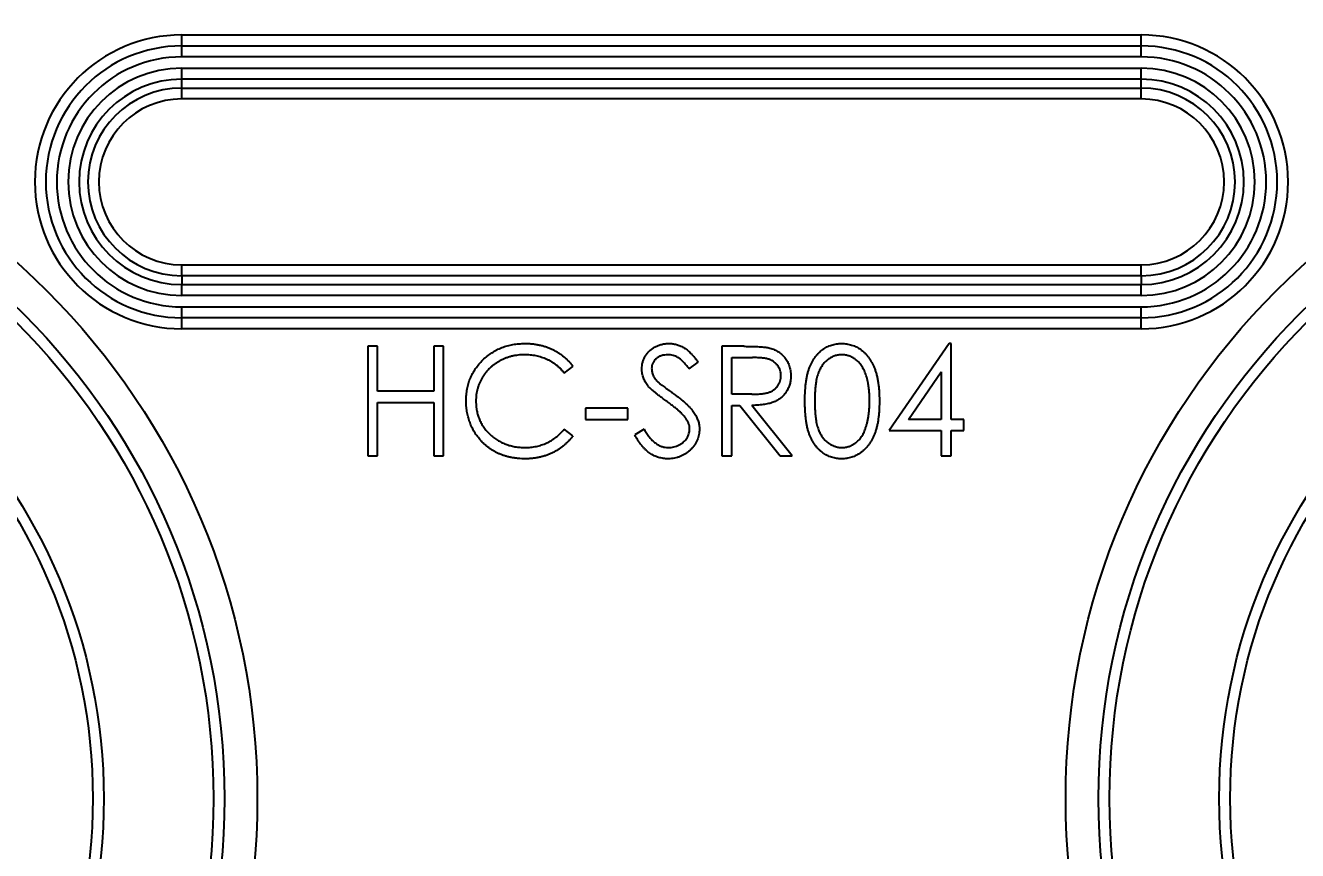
# Model space of a CAD drawing. Header units: millimetres. Extents: x 0 to 1189, y 0 to 841.
# Drawn here: x 247.9 to 321.5, y 434.6 to 482.4 of the extents above; entities that cross this region are included whole.
import ezdxf

# ---------------------------------------------------------------- set-up
doc = ezdxf.new("R2010")
doc.units = ezdxf.units.MM
doc.header["$PDSIZE"] = -1
doc.layers.add('文字层', color=3, linetype='Continuous', lineweight=25)
doc.dimstyles.new('ISO-25', dxfattribs={"dimtxt": 2.5, "dimasz": 2.5, "dimexe": 1.25, "dimexo": 0.625, "dimtad": 1, "dimtxsty": 'Standard', "dimcen": 2.5, "dimadec": 0, "dimazin": 0, "dimtfac": 1, "dimtmove": 0, "dimatfit": 3, "dimfxl": 1, "dimarcsym": 0})

# ---------------------------------------------------------------- blocks, each defined once
blk = doc.blocks.new('*D194')
at = {"layer": 'Defpoints', "color": 0, "transparency": 16777216}
for p in [(389.857, 505.164), (179.513, 479.692), (389.857, 479.692)]:
    blk.add_point(p, dxfattribs=at)
at = {"layer": '文字层', "color": 0, "lineweight": -2, "transparency": 16777216}
for p, q in [((179.513, 479.692), (179.513, 507.164)), ((389.857, 479.692), (389.857, 507.164)), ((183.593, 505.164), (385.777, 505.164))]:
    blk.add_line(p, q, dxfattribs=at)
at = {"layer": '文字层', "color": 0, "transparency": 16777216}
for points in [[(183.593, 505.844), (183.593, 504.484), (179.513, 505.164)], [(385.777, 505.844), (385.777, 504.484), (389.857, 505.164)]]:
    blk.add_solid(points, dxfattribs=at)
at = {"layer": '文字层', "color": 0, "transparency": 16777216, "insert": (284.685, 508.729), "char_height": 3.5, "attachment_point": 5}
blk.add_mtext('42,07', dxfattribs=at)

msp = doc.modelspace()

# ---------------------------------------------------------------- linework, layer by layer
at = {"color": 7, "linetype": 'Continuous', "lineweight": 25}
for p, q in [((256.904, 481.247), (256.904, 481.882)), ((256.904, 481.882), (312.466, 481.882)), ((312.466, 481.247), (312.466, 481.882)), ((256.904, 480.612), (256.904, 481.247)), ((256.904, 481.247), (312.466, 481.247)), ((312.466, 480.612), (312.466, 481.247)), ((312.466, 480.612), (256.904, 480.612)), ((256.904, 479.321), (256.904, 479.955)), ((256.904, 479.955), (312.466, 479.955)), ((312.466, 479.321), (312.466, 479.955)), ((312.466, 479.321), (256.904, 479.321)), ((256.904, 478.809), (256.904, 479.321)), ((312.466, 478.809), (312.466, 479.321)), ((256.904, 478.175), (256.904, 478.809)), ((256.904, 478.809), (312.466, 478.809)), ((312.466, 478.175), (256.904, 478.175)), ((312.466, 478.175), (312.466, 478.809)), ((256.904, 467.937), (256.904, 468.572)), ((256.904, 468.572), (312.466, 468.572)), ((312.466, 467.937), (312.466, 468.572)), ((312.466, 467.937), (256.904, 467.937)), ((256.904, 467.937), (256.904, 467.426)), ((312.466, 467.937), (312.466, 467.426)), ((256.904, 467.426), (312.466, 467.426)), ((256.904, 466.791), (256.904, 467.426)), ((312.466, 466.791), (312.466, 467.426)), ((312.466, 466.791), (256.904, 466.791)), ((256.904, 465.499), (256.904, 466.134)), ((256.904, 466.134), (312.466, 466.134)), ((312.466, 465.499), (312.466, 466.134)), ((312.466, 465.499), (256.904, 465.499)), ((256.904, 464.864), (256.904, 465.499)), ((312.466, 464.864), (256.904, 464.864)), ((312.466, 464.864), (312.466, 465.499)), ((268.24, 463.848), (267.67, 463.848)), ((267.67, 463.848), (267.67, 457.498)), ((268.24, 461.243), (268.24, 463.848)), ((272.066, 463.848), (271.497, 463.848)), ((271.497, 463.848), (271.497, 461.243)), ((272.066, 457.498), (272.066, 463.848)), ((289.456, 463.848), (288.186, 463.848)), ((288.186, 463.848), (288.186, 457.498)), ((301.34, 464.011), (297.873, 458.964)), ((301.456, 464.011), (301.34, 464.011)), ((301.456, 459.615), (301.456, 464.011)), ((279.058, 462.301), (279.556, 462.683)), ((286.287, 462.546), (286.802, 462.936)), ((288.756, 463.197), (289.946, 463.197)), ((288.756, 461.08), (288.756, 463.197)), ((298.993, 459.615), (300.886, 462.373)), ((300.886, 462.373), (300.886, 459.615)), ((271.497, 461.243), (268.24, 461.243)), ((268.24, 457.498), (268.24, 460.592)), ((268.24, 460.592), (271.497, 460.592)), ((271.497, 460.592), (271.497, 457.498)), ((289.918, 461.071), (288.756, 461.08)), ((288.756, 457.498), (288.756, 460.429)), ((288.756, 460.429), (289.219, 460.429)), ((289.219, 460.429), (291.551, 457.498)), ((292.256, 457.498), (289.923, 460.429)), ((282.731, 460.266), (280.289, 460.266)), ((280.289, 460.266), (280.289, 459.615)), ((282.731, 459.615), (282.731, 460.266)), ((279.556, 458.667), (279.058, 459.045)), ((280.289, 459.615), (282.731, 459.615)), ((283.675, 459.045), (283.138, 458.723)), ((297.873, 458.964), (300.886, 458.964)), ((300.886, 459.615), (298.993, 459.615)), ((300.886, 458.964), (300.886, 457.498)), ((302.188, 459.615), (301.456, 459.615)), ((301.456, 457.498), (301.456, 458.964)), ((301.456, 458.964), (302.188, 458.964)), ((302.188, 458.964), (302.188, 459.615)), ((267.67, 457.498), (268.24, 457.498)), ((271.497, 457.498), (272.066, 457.498)), ((288.186, 457.498), (288.756, 457.498)), ((291.551, 457.498), (292.256, 457.498)), ((300.886, 457.498), (301.456, 457.498))]:
    msp.add_line(p, q, dxfattribs=at)
for centre, radius in [((219.685, 437.655), 41.593), ((349.685, 437.655), 41.593), ((219.685, 437.655), 39.688), ((219.685, 437.655), 39.053), ((349.685, 437.655), 39.688), ((349.685, 437.655), 39.053), ((219.685, 437.655), 32.703), ((349.685, 437.655), 32.703), ((219.685, 437.655), 32.068), ((349.685, 437.655), 32.068)]:
    msp.add_circle(centre, radius, dxfattribs=at)
for centre, radius, start, end in [((256.904, 473.373), 8.509, 90, 270), ((312.466, 473.373), 8.509, 270, 90), ((256.904, 473.373), 7.874, 90, 270), ((312.466, 473.373), 7.874, 270, 90), ((256.904, 473.373), 7.239, 90, 270), ((312.466, 473.373), 7.239, 270, 90), ((256.904, 473.373), 6.582, 90, 270), ((312.466, 473.373), 6.582, 270, 90), ((256.904, 473.373), 5.948, 90, 270), ((312.466, 473.373), 5.948, 270, 90), ((256.904, 473.373), 5.436, 90, 270), ((256.904, 473.373), 4.801, 90, 270), ((312.466, 473.373), 5.436, 270, 90), ((312.466, 473.373), 4.801, 270, 90)]:
    msp.add_arc(centre, radius, start, end, dxfattribs=at)
for points, knots in [([(273.369, 460.71), (273.372, 460.824), (273.377, 461.049), (273.425, 461.379), (273.5, 461.695), (273.608, 461.996), (273.745, 462.285), (273.914, 462.559), (274.113, 462.819), (274.34, 463.062), (274.59, 463.285), (274.857, 463.48), (275.141, 463.643), (275.44, 463.779), (275.755, 463.884), (276.085, 463.957), (276.43, 464.002), (276.666, 464.008), (276.786, 464.011)], [0, 0, 0, 0, 0.064558, 0.127014, 0.187955, 0.248014, 0.307748, 0.368235, 0.42947, 0.492743, 0.556258, 0.618217, 0.679655, 0.741246, 0.803415, 0.866815, 0.932328, 1, 1, 1, 1]), ([(276.786, 464.011), (276.859, 464.01), (277.003, 464.008), (277.217, 463.992), (277.425, 463.963), (277.627, 463.925), (277.825, 463.878), (278.017, 463.816), (278.204, 463.745), (278.385, 463.663), (278.559, 463.572), (278.726, 463.471), (278.885, 463.362), (279.036, 463.244), (279.178, 463.117), (279.314, 462.982), (279.44, 462.837), (279.517, 462.734), (279.556, 462.683)], [0, 0, 0, 0, 0.068548, 0.135683, 0.201215, 0.265682, 0.329267, 0.392395, 0.45507, 0.517127, 0.57879, 0.63974, 0.700192, 0.759806, 0.819628, 0.879355, 0.939512, 1, 1, 1, 1]), ([(283.545, 462.529), (283.548, 462.596), (283.552, 462.729), (283.592, 462.923), (283.655, 463.109), (283.742, 463.284), (283.855, 463.443), (283.986, 463.589), (284.141, 463.712), (284.312, 463.82), (284.499, 463.904), (284.695, 463.967), (284.9, 464.003), (285.039, 464.008), (285.11, 464.011)], [0, 0, 0, 0, 0.083785, 0.16578, 0.24628, 0.327461, 0.408797, 0.489715, 0.571376, 0.655523, 0.741019, 0.826547, 0.911989, 1, 1, 1, 1]), ([(285.11, 464.011), (285.185, 464.008), (285.334, 464.003), (285.552, 463.959), (285.763, 463.885), (285.933, 463.801), (286.065, 463.717), (286.167, 463.641), (286.269, 463.553), (286.374, 463.454), (286.479, 463.342), (286.586, 463.218), (286.695, 463.082), (286.766, 462.986), (286.802, 462.936)], [0, 0, 0, 0, 0.107233, 0.213252, 0.31883, 0.426794, 0.483646, 0.543604, 0.608308, 0.677127, 0.750686, 0.828713, 0.91219, 1, 1, 1, 1]), ([(289.456, 463.848), (289.541, 463.848), (289.704, 463.847), (289.937, 463.844), (290.149, 463.836), (290.34, 463.828), (290.509, 463.815), (290.657, 463.802), (290.784, 463.785), (290.86, 463.769), (290.895, 463.762)], [0, 0, 0, 0, 0.176258, 0.338434, 0.484822, 0.617158, 0.734698, 0.837385, 0.926372, 1, 1, 1, 1]), ([(290.895, 463.762), (290.942, 463.75), (291.033, 463.728), (291.166, 463.68), (291.292, 463.624), (291.411, 463.559), (291.523, 463.483), (291.629, 463.399), (291.729, 463.306), (291.82, 463.203), (291.905, 463.094), (291.977, 462.977), (292.038, 462.854), (292.088, 462.725), (292.127, 462.59), (292.155, 462.449), (292.172, 462.301), (292.174, 462.201), (292.175, 462.15)], [0, 0, 0, 0, 0.064217, 0.127064, 0.188745, 0.249132, 0.309453, 0.369827, 0.43065, 0.492352, 0.554072, 0.61569, 0.676798, 0.738439, 0.801317, 0.865185, 0.931641, 1, 1, 1, 1]), ([(292.989, 460.671), (292.989, 460.772), (292.991, 460.97), (293.003, 461.258), (293.025, 461.529), (293.054, 461.781), (293.09, 462.016), (293.137, 462.232), (293.191, 462.431), (293.254, 462.613), (293.325, 462.781), (293.402, 462.938), (293.488, 463.083), (293.579, 463.22), (293.678, 463.345), (293.781, 463.46), (293.895, 463.563), (294.013, 463.657), (294.139, 463.74), (294.267, 463.813), (294.399, 463.875), (294.535, 463.923), (294.674, 463.964), (294.817, 463.991), (294.963, 464.009), (295.062, 464.01), (295.112, 464.011)], [0, 0, 0, 0, 0.068595, 0.133246, 0.194313, 0.251279, 0.304513, 0.354235, 0.400481, 0.443411, 0.484015, 0.523252, 0.561042, 0.5979, 0.633518, 0.668314, 0.702496, 0.736685, 0.770293, 0.803437, 0.835913, 0.86846, 0.900847, 0.933467, 0.966258, 1, 1, 1, 1]), ([(295.112, 464.011), (295.162, 464.01), (295.263, 464.008), (295.411, 463.992), (295.556, 463.963), (295.697, 463.924), (295.835, 463.874), (295.97, 463.812), (296.101, 463.741), (296.226, 463.656), (296.348, 463.562), (296.463, 463.455), (296.572, 463.337), (296.675, 463.209), (296.769, 463.069), (296.859, 462.919), (296.939, 462.756), (297.017, 462.583), (297.084, 462.396), (297.144, 462.195), (297.193, 461.978), (297.234, 461.746), (297.265, 461.499), (297.288, 461.236), (297.3, 460.958), (297.302, 460.768), (297.304, 460.671)], [0, 0, 0, 0, 0.033788, 0.067194, 0.099862, 0.132567, 0.165151, 0.197913, 0.231319, 0.265083, 0.299255, 0.334399, 0.369943, 0.406284, 0.444064, 0.482998, 0.523354, 0.565537, 0.609613, 0.656391, 0.705885, 0.758325, 0.813832, 0.872795, 0.934722, 1, 1, 1, 1]), ([(276.75, 463.36), (276.686, 463.359), (276.56, 463.358), (276.372, 463.338), (276.187, 463.311), (276.006, 463.271), (275.829, 463.22), (275.655, 463.16), (275.486, 463.085), (275.319, 463.002), (275.16, 462.908), (275.01, 462.806), (274.868, 462.696), (274.735, 462.579), (274.612, 462.455), (274.498, 462.322), (274.394, 462.18), (274.298, 462.033), (274.213, 461.879), (274.141, 461.72), (274.078, 461.556), (274.027, 461.387), (273.988, 461.214), (273.96, 461.036), (273.941, 460.853), (273.94, 460.729), (273.939, 460.667)], [0, 0, 0, 0, 0.043955, 0.087502, 0.130463, 0.172752, 0.215403, 0.25765, 0.300153, 0.343121, 0.385925, 0.427686, 0.468818, 0.509492, 0.549883, 0.58998, 0.630405, 0.670869, 0.711384, 0.751627, 0.791776, 0.832459, 0.873319, 0.914543, 0.956924, 1, 1, 1, 1]), ([(279.058, 462.301), (279.022, 462.344), (278.951, 462.428), (278.838, 462.546), (278.719, 462.657), (278.596, 462.761), (278.466, 462.854), (278.332, 462.942), (278.192, 463.02), (277.998, 463.116), (277.745, 463.215), (277.426, 463.298), (277.093, 463.351), (276.866, 463.357), (276.75, 463.36)], [0, 0, 0, 0, 0.063163, 0.125475, 0.187121, 0.248294, 0.309295, 0.36985, 0.430973, 0.492456, 0.616148, 0.740844, 0.868183, 1, 1, 1, 1]), ([(285.046, 463.36), (284.981, 463.358), (284.854, 463.353), (284.675, 463.307), (284.513, 463.234), (284.374, 463.132), (284.258, 463.011), (284.175, 462.872), (284.124, 462.718), (284.118, 462.611), (284.115, 462.556)], [0, 0, 0, 0, 0.143073, 0.275903, 0.402371, 0.528414, 0.650356, 0.765895, 0.880774, 1, 1, 1, 1]), ([(286.287, 462.546), (286.255, 462.586), (286.196, 462.663), (286.105, 462.771), (286.019, 462.87), (285.934, 462.956), (285.856, 463.033), (285.779, 463.099), (285.706, 463.155), (285.614, 463.215), (285.499, 463.274), (285.354, 463.324), (285.202, 463.354), (285.099, 463.358), (285.046, 463.36)], [0, 0, 0, 0, 0.098469, 0.189629, 0.274184, 0.352183, 0.423199, 0.488551, 0.548473, 0.60144, 0.701198, 0.799592, 0.898545, 1, 1, 1, 1]), ([(291.605, 462.151), (291.603, 462.202), (291.598, 462.304), (291.563, 462.452), (291.503, 462.592), (291.423, 462.723), (291.325, 462.841), (291.21, 462.943), (291.082, 463.027), (290.961, 463.081), (290.854, 463.113), (290.761, 463.137), (290.655, 463.155), (290.537, 463.17), (290.407, 463.183), (290.264, 463.191), (290.109, 463.197), (290.002, 463.197), (289.946, 463.197)], [0, 0, 0, 0, 0.068814, 0.136365, 0.204019, 0.273064, 0.342913, 0.410965, 0.479169, 0.549308, 0.587652, 0.630647, 0.678879, 0.731934, 0.791111, 0.855283, 0.925086, 1, 1, 1, 1]), ([(295.131, 463.36), (295.061, 463.356), (294.92, 463.349), (294.713, 463.297), (294.513, 463.206), (294.355, 463.106), (294.234, 463.011), (294.148, 462.929), (294.068, 462.839), (293.995, 462.74), (293.925, 462.634), (293.862, 462.52), (293.805, 462.397), (293.752, 462.265), (293.706, 462.121), (293.667, 461.961), (293.632, 461.786), (293.607, 461.595), (293.585, 461.387), (293.57, 461.164), (293.559, 460.924), (293.559, 460.758), (293.559, 460.673)], [0, 0, 0, 0, 0.060387, 0.120883, 0.182755, 0.247811, 0.281299, 0.315088, 0.349702, 0.384857, 0.420966, 0.458511, 0.497175, 0.537602, 0.580503, 0.627468, 0.678388, 0.733983, 0.793747, 0.857714, 0.926698, 1, 1, 1, 1]), ([(296.734, 460.673), (296.733, 460.75), (296.731, 460.899), (296.723, 461.118), (296.704, 461.325), (296.683, 461.523), (296.651, 461.709), (296.617, 461.886), (296.571, 462.051), (296.522, 462.207), (296.467, 462.352), (296.405, 462.486), (296.339, 462.611), (296.268, 462.726), (296.192, 462.831), (296.109, 462.925), (296.022, 463.01), (295.901, 463.107), (295.742, 463.205), (295.545, 463.296), (295.339, 463.349), (295.2, 463.356), (295.131, 463.36)], [0, 0, 0, 0, 0.065681, 0.128486, 0.188175, 0.245106, 0.299448, 0.350823, 0.399942, 0.446672, 0.491255, 0.533376, 0.573853, 0.612526, 0.649597, 0.685532, 0.720106, 0.753838, 0.818925, 0.880493, 0.940311, 1, 1, 1, 1]), ([(283.9, 461.562), (283.872, 461.6), (283.817, 461.673), (283.744, 461.788), (283.682, 461.906), (283.634, 462.026), (283.593, 462.148), (283.565, 462.273), (283.548, 462.401), (283.546, 462.486), (283.545, 462.529)], [0, 0, 0, 0, 0.1335068, 0.262559, 0.3882644, 0.5126674, 0.6337223, 0.7553939, 0.8775529, 1, 1, 1, 1]), ([(284.115, 462.556), (284.116, 462.522), (284.117, 462.454), (284.137, 462.353), (284.163, 462.253), (284.203, 462.153), (284.259, 462.052), (284.333, 461.949), (284.425, 461.842), (284.496, 461.772), (284.534, 461.735)], [0, 0, 0, 0, 0.107285, 0.214746, 0.322939, 0.434116, 0.553412, 0.686073, 0.834256, 1, 1, 1, 1]), ([(289.918, 461.071), (289.972, 461.071), (290.078, 461.071), (290.23, 461.079), (290.372, 461.087), (290.502, 461.099), (290.622, 461.116), (290.731, 461.136), (290.829, 461.16), (290.943, 461.196), (291.07, 461.254), (291.209, 461.339), (291.327, 461.445), (291.426, 461.567), (291.506, 461.7), (291.563, 461.844), (291.599, 461.995), (291.603, 462.099), (291.605, 462.151)], [0, 0, 0, 0, 0.0716681, 0.1389133, 0.2011846, 0.2591244, 0.312255, 0.3606815, 0.4050861, 0.4451017, 0.5187778, 0.5894616, 0.6584622, 0.7272832, 0.7963225, 0.8631749, 0.9309494, 1, 1, 1, 1]), ([(292.175, 462.15), (292.172, 462.065), (292.167, 461.9), (292.118, 461.661), (292.039, 461.437), (291.93, 461.23), (291.79, 461.043), (291.623, 460.879), (291.427, 460.742), (291.245, 460.647), (291.084, 460.586), (290.951, 460.543), (290.807, 460.51), (290.652, 460.48), (290.485, 460.458), (290.308, 460.442), (290.119, 460.431), (289.99, 460.43), (289.923, 460.429)], [0, 0, 0, 0, 0.07878, 0.153721, 0.226714, 0.299191, 0.37119, 0.443006, 0.516689, 0.593217, 0.633873, 0.676989, 0.7229, 0.771959, 0.824211, 0.879379, 0.937948, 1, 1, 1, 1]), ([(284.941, 460.699), (284.874, 460.746), (284.746, 460.837), (284.568, 460.972), (284.408, 461.096), (284.268, 461.209), (284.147, 461.311), (284.045, 461.403), (283.965, 461.485), (283.92, 461.538), (283.9, 461.562)], [0, 0, 0, 0, 0.181535, 0.347082, 0.495568, 0.628357, 0.74552, 0.845831, 0.930782, 1, 1, 1, 1]), ([(284.534, 461.735), (284.548, 461.723), (284.581, 461.694), (284.641, 461.645), (284.721, 461.586), (284.818, 461.512), (284.934, 461.427), (285.069, 461.331), (285.222, 461.221), (285.33, 461.144), (285.387, 461.103)], [0, 0, 0, 0, 0.052594, 0.124952, 0.218094, 0.333502, 0.468789, 0.624938, 0.801683, 1, 1, 1, 1]), ([(274.174, 458.446), (274.11, 458.525), (273.982, 458.682), (273.819, 458.936), (273.679, 459.202), (273.565, 459.481), (273.477, 459.771), (273.416, 460.073), (273.376, 460.388), (273.371, 460.601), (273.369, 460.71)], [0, 0, 0, 0, 0.124329, 0.247156, 0.36878, 0.490734, 0.613614, 0.738958, 0.867311, 1, 1, 1, 1]), ([(273.939, 460.667), (273.941, 460.573), (273.946, 460.389), (273.986, 460.119), (274.046, 459.86), (274.138, 459.615), (274.25, 459.379), (274.392, 459.157), (274.556, 458.946), (274.745, 458.75), (274.953, 458.572), (275.176, 458.414), (275.413, 458.283), (275.662, 458.174), (275.925, 458.09), (276.202, 458.031), (276.491, 457.992), (276.689, 457.989), (276.789, 457.987)], [0, 0, 0, 0, 0.064323, 0.12629, 0.186726, 0.246146, 0.305576, 0.365429, 0.426326, 0.48884, 0.551725, 0.613919, 0.675484, 0.737334, 0.800229, 0.864502, 0.931041, 1, 1, 1, 1]), ([(286.086, 459.686), (286.057, 459.723), (285.997, 459.799), (285.895, 459.913), (285.774, 460.03), (285.64, 460.155), (285.488, 460.283), (285.321, 460.418), (285.137, 460.557), (285.007, 460.651), (284.941, 460.699)], [0, 0, 0, 0, 0.090279, 0.18953, 0.299198, 0.418926, 0.548376, 0.688136, 0.839084, 1, 1, 1, 1]), ([(285.387, 461.103), (285.456, 461.053), (285.59, 460.956), (285.779, 460.81), (285.952, 460.667), (286.107, 460.529), (286.246, 460.395), (286.368, 460.266), (286.475, 460.14), (286.59, 459.98), (286.707, 459.782), (286.807, 459.54), (286.871, 459.298), (286.879, 459.134), (286.883, 459.054)], [0, 0, 0, 0, 0.096972, 0.187773, 0.272396, 0.351321, 0.424335, 0.491909, 0.554233, 0.611268, 0.716348, 0.81454, 0.908495, 1, 1, 1, 1]), ([(295.112, 457.335), (295.062, 457.336), (294.963, 457.338), (294.817, 457.355), (294.675, 457.383), (294.536, 457.422), (294.401, 457.469), (294.27, 457.531), (294.142, 457.603), (294.019, 457.684), (293.901, 457.777), (293.788, 457.88), (293.683, 457.996), (293.586, 458.122), (293.494, 458.257), (293.408, 458.404), (293.33, 458.561), (293.258, 458.731), (293.194, 458.914), (293.138, 459.114), (293.093, 459.332), (293.055, 459.566), (293.025, 459.818), (293.004, 460.087), (292.991, 460.373), (292.989, 460.57), (292.989, 460.671)], [0, 0, 0, 0, 0.033787, 0.066622, 0.099285, 0.131361, 0.163585, 0.196104, 0.228902, 0.262158, 0.295991, 0.330218, 0.36506, 0.400951, 0.43762, 0.475708, 0.515381, 0.556414, 0.599765, 0.646424, 0.696431, 0.749782, 0.806573, 0.867436, 0.931887, 1, 1, 1, 1]), ([(293.559, 460.673), (293.559, 460.588), (293.559, 460.424), (293.57, 460.185), (293.585, 459.962), (293.605, 459.754), (293.633, 459.563), (293.665, 459.388), (293.705, 459.228), (293.751, 459.084), (293.803, 458.952), (293.861, 458.83), (293.923, 458.715), (293.992, 458.608), (294.067, 458.511), (294.147, 458.42), (294.234, 458.338), (294.355, 458.241), (294.514, 458.14), (294.715, 458.052), (294.921, 457.997), (295.061, 457.99), (295.131, 457.987)], [0, 0, 0, 0, 0.072951, 0.141584, 0.205926, 0.265301, 0.320597, 0.371817, 0.41879, 0.461699, 0.502134, 0.540804, 0.578181, 0.614297, 0.649678, 0.684299, 0.718359, 0.752081, 0.817652, 0.879722, 0.939966, 1, 1, 1, 1]), ([(297.304, 460.671), (297.302, 460.574), (297.3, 460.384), (297.288, 460.108), (297.265, 459.846), (297.235, 459.6), (297.195, 459.369), (297.144, 459.154), (297.089, 458.953), (297.02, 458.767), (296.945, 458.595), (296.863, 458.434), (296.776, 458.283), (296.68, 458.144), (296.579, 458.014), (296.468, 457.897), (296.353, 457.79), (296.231, 457.694), (296.103, 457.611), (295.972, 457.536), (295.837, 457.475), (295.699, 457.424), (295.557, 457.384), (295.412, 457.357), (295.263, 457.338), (295.162, 457.336), (295.112, 457.335)], [0, 0, 0, 0, 0.065063, 0.126773, 0.185516, 0.240765, 0.29298, 0.34225, 0.388919, 0.432776, 0.474628, 0.514775, 0.553606, 0.591426, 0.628028, 0.663804, 0.698984, 0.733591, 0.767628, 0.801208, 0.834264, 0.866981, 0.89972, 0.932702, 0.966176, 1, 1, 1, 1]), ([(296.493, 459.077), (296.512, 459.134), (296.551, 459.249), (296.601, 459.427), (296.641, 459.614), (296.676, 459.809), (296.701, 460.013), (296.72, 460.226), (296.732, 460.447), (296.733, 460.597), (296.734, 460.673)], [0, 0, 0, 0, 0.110588, 0.224542, 0.342503, 0.464324, 0.590756, 0.722227, 0.858843, 1, 1, 1, 1]), ([(276.789, 457.987), (276.9, 457.99), (277.119, 457.996), (277.439, 458.047), (277.745, 458.13), (278.038, 458.246), (278.316, 458.396), (278.58, 458.579), (278.83, 458.795), (278.981, 458.961), (279.058, 459.045)], [0, 0, 0, 0, 0.128515, 0.252949, 0.374755, 0.49594, 0.617181, 0.740909, 0.867811, 1, 1, 1, 1]), ([(283.675, 459.045), (283.725, 458.961), (283.821, 458.801), (283.98, 458.585), (284.146, 458.401), (284.318, 458.251), (284.496, 458.132), (284.682, 458.049), (284.873, 457.996), (285.004, 457.99), (285.069, 457.987)], [0, 0, 0, 0, 0.159004, 0.304646, 0.438547, 0.562322, 0.677433, 0.786897, 0.893611, 1, 1, 1, 1]), ([(285.069, 457.987), (285.125, 457.988), (285.235, 457.991), (285.398, 458.021), (285.556, 458.066), (285.705, 458.131), (285.845, 458.21), (285.968, 458.305), (286.074, 458.411), (286.161, 458.53), (286.227, 458.657), (286.278, 458.788), (286.307, 458.925), (286.311, 459.017), (286.313, 459.063)], [0, 0, 0, 0, 0.091264, 0.18093, 0.270088, 0.360156, 0.448343, 0.532666, 0.613834, 0.693982, 0.772716, 0.849335, 0.923967, 1, 1, 1, 1]), ([(286.883, 459.054), (286.882, 458.997), (286.88, 458.884), (286.852, 458.719), (286.813, 458.558), (286.753, 458.404), (286.68, 458.254), (286.587, 458.111), (286.479, 457.974), (286.356, 457.845), (286.221, 457.726), (286.078, 457.621), (285.927, 457.533), (285.769, 457.461), (285.604, 457.405), (285.432, 457.364), (285.253, 457.339), (285.131, 457.337), (285.069, 457.335)], [0, 0, 0, 0, 0.061484, 0.121775, 0.18092, 0.240256, 0.300114, 0.361146, 0.423501, 0.488669, 0.553954, 0.617581, 0.680238, 0.742187, 0.804663, 0.868259, 0.93302, 1, 1, 1, 1]), ([(286.313, 459.063), (286.311, 459.116), (286.305, 459.223), (286.259, 459.382), (286.187, 459.539), (286.12, 459.636), (286.086, 459.686)], [0, 0, 0, 0, 0.234723, 0.477158, 0.728556, 1, 1, 1, 1]), ([(295.131, 457.987), (295.201, 457.99), (295.342, 457.995), (295.547, 458.051), (295.746, 458.136), (295.902, 458.235), (296.021, 458.33), (296.106, 458.411), (296.185, 458.502), (296.259, 458.6), (296.327, 458.706), (296.388, 458.822), (296.445, 458.946), (296.477, 459.033), (296.493, 459.077)], [0, 0, 0, 0, 0.112813, 0.225394, 0.339595, 0.459675, 0.521735, 0.583926, 0.648174, 0.713881, 0.781004, 0.851451, 0.924051, 1, 1, 1, 1]), ([(276.793, 457.335), (276.725, 457.336), (276.59, 457.337), (276.391, 457.352), (276.196, 457.373), (276.008, 457.404), (275.825, 457.441), (275.648, 457.491), (275.475, 457.546), (275.309, 457.611), (275.147, 457.685), (274.991, 457.768), (274.841, 457.86), (274.696, 457.958), (274.557, 458.067), (274.423, 458.185), (274.294, 458.31), (274.214, 458.4), (274.174, 458.446)], [0, 0, 0, 0, 0.069663, 0.13775, 0.203917, 0.26878, 0.332414, 0.394754, 0.45618, 0.516996, 0.577396, 0.637198, 0.696999, 0.756756, 0.816554, 0.876948, 0.938132, 1, 1, 1, 1]), ([(279.556, 458.667), (279.516, 458.615), (279.436, 458.512), (279.306, 458.367), (279.17, 458.23), (279.025, 458.102), (278.874, 457.982), (278.715, 457.873), (278.548, 457.773), (278.375, 457.681), (278.196, 457.599), (278.011, 457.529), (277.821, 457.469), (277.625, 457.42), (277.424, 457.381), (277.219, 457.356), (277.008, 457.338), (276.865, 457.336), (276.793, 457.335)], [0, 0, 0, 0, 0.061674, 0.123053, 0.183475, 0.243727, 0.304279, 0.364863, 0.425946, 0.487391, 0.54922, 0.611144, 0.673529, 0.736961, 0.800785, 0.866013, 0.932101, 1, 1, 1, 1]), ([(285.069, 457.335), (285.021, 457.336), (284.926, 457.338), (284.785, 457.355), (284.647, 457.378), (284.513, 457.414), (284.383, 457.459), (284.255, 457.513), (284.131, 457.579), (284.01, 457.654), (283.892, 457.741), (283.778, 457.842), (283.664, 457.956), (283.554, 458.083), (283.445, 458.224), (283.34, 458.378), (283.237, 458.545), (283.172, 458.663), (283.138, 458.723)], [0, 0, 0, 0, 0.057208, 0.113696, 0.169178, 0.224159, 0.27872, 0.333794, 0.389241, 0.445822, 0.503704, 0.564294, 0.627975, 0.695038, 0.765373, 0.839611, 0.917538, 1, 1, 1, 1])]:
    msp.add_open_spline(points, degree=3, knots=knots, dxfattribs=at)

# ---------------------------------------------------------------- dimensions: what is measured, and where the dimension line sits
at = {"layer": '文字层'}
dim = msp.add_linear_dim(base=(389.857, 505.164), p1=(179.513, 479.692), p2=(389.857, 479.692), dimstyle='ISO-25', override={"dimtxt": 3.5, "dimasz": 4.08, "dimexe": 2, "dimexo": 0, "dimgap": 1.524, "dimtih": 1, "dimtoh": 1, "dimlfac": 0.2, "dimzin": 0, "dimadec": 2, "dimtzin": 0}, dxfattribs=at)
dim.commit()
dim.dimension.update_dxf_attribs({"geometry": '*D194', "text_midpoint": (284.685, 508.729)})

doc.saveas('drawing.dxf')
